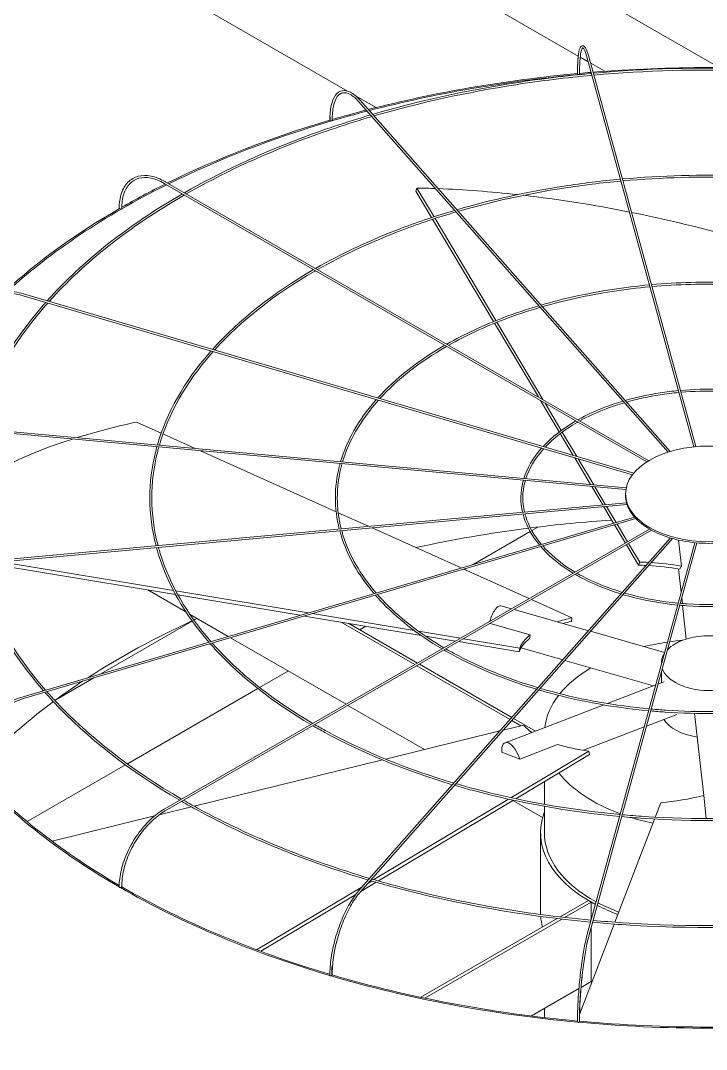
# Model space of a CAD drawing. Header units: millimetres. Extents: x -312439 to 477422, y -331570 to 212570.
# Drawn here: x 397228.6 to 397444.6, y 105782 to 106106.3 of the extents above; entities that cross this region are included whole.
import ezdxf

# ---------------------------------------------------------------- set-up
doc = ezdxf.new("R2010")
doc.units = ezdxf.units.MM

msp = doc.modelspace()

# ---------------------------------------------------------------- linework, layer by layer
at = {"color": 3, "linetype": 'Continuous', "lineweight": 0, "extrusion": (0, 0.816497, 0.57735)}
for p, q in [((397448.608, 106091.505), (397202.672, 106233.495)), ((397202.692, 106211.481), (397404.205, 106095.137)), ((397331.502, 106084.106), (397202.692, 106158.474))]:
    msp.add_line(p, q, dxfattribs=at)
at = {"color": 0, "linetype": 'Continuous', "lineweight": 0, "extrusion": (0, 0.816497, 0.57735)}
for p, q in [((397404.826, 106094.779), (397407.378, 106093.305)), ((397407.068, 106094.435), (397440.661, 105971.98)), ((397407.659, 106094.597), (397441.28, 105972.04)), ((397408.133, 106092.87), (397412.54, 106090.325)), ((397340.533, 106078.892), (397334.111, 106082.6)), ((397335.06, 106080.793), (397432.56, 105970.315)), ((397335.52, 106081.199), (397433.201, 105970.514)), ((397425.86, 105967.237), (397273.827, 106055.013)), ((397274.134, 106055.544), (397426.451, 105967.603)), ((397353.06, 106052.571), (397353.43, 106053.537)), ((397358.023, 106044.23), (397353.06, 106052.571)), ((397353.43, 106053.537), (397358.814, 106044.489)), ((397377.523, 106011.455), (397358.343, 106043.691)), ((397359.135, 106043.95), (397378.286, 106011.763)), ((397229.35, 106019.588), (397421.281, 105963.127)), ((397229.523, 106020.175), (397421.69, 105963.645)), ((397391.665, 105987.687), (397377.84, 106010.923)), ((397378.603, 106011.231), (397393.106, 105986.855)), ((397398.231, 105976.652), (397392.306, 105986.609)), ((397393.747, 105985.778), (397398.886, 105977.141)), ((397272.871, 105976.29), (397265.113, 105979.781)), ((397205.991, 105977.965), (397419.231, 105958.465)), ((397419.345, 105959.07), (397206.046, 105978.575)), ((397399.2, 105976.612), (397403.781, 105968.913)), ((397283.539, 105971.488), (397273.431, 105976.038)), ((397402.635, 105969.25), (397398.546, 105976.122)), ((397327.968, 105951.492), (397285.253, 105970.717)), ((397408.079, 105960.1), (397403.096, 105968.476)), ((397404.242, 105968.139), (397409.079, 105960.009)), ((397411.916, 105953.652), (397408.466, 105959.45)), ((397409.466, 105959.358), (397412.813, 105953.734)), ((397419.129, 105956.631), (397419.129, 105957.131)), ((397419.432, 105954.339), (397205.991, 105934.821)), ((397206.046, 105934.212), (397419.613, 105953.741)), ((397338.156, 105946.907), (397328.619, 105951.199)), ((397415.332, 105947.91), (397412.263, 105953.069)), ((397413.16, 105953.151), (397416.137, 105948.147)), ((397229.35, 105893.199), (397421.92, 105949.848)), ((397422.379, 105949.344), (397229.523, 105892.611)), ((397419.07, 105941.629), (397415.656, 105947.367)), ((397416.46, 105947.603), (397419.774, 105942.035)), ((397426.681, 105946.023), (397273.827, 105857.773)), ((397427.3, 105945.673), (397274.134, 105857.243)), ((397367.314, 105933.784), (397339.291, 105946.396)), ((397371.079, 105934.891), (397389.052, 105945.268)), ((397389.582, 105945.575), (397391.511, 105946.688)), ((397433.237, 105943.238), (397335.06, 105831.993)), ((397433.888, 105943.05), (397335.52, 105831.588)), ((397407.068, 105818.351), (397440.922, 105941.756)), ((397407.659, 105818.189), (397441.542, 105941.7)), ((397423.214, 105934.663), (397419.383, 105941.102)), ((397420.087, 105941.509), (397423.584, 105935.63)), ((397436.737, 105934.355), (397435.824, 105942.564)), ((397277.376, 105925.405), (397217.944, 105935.3)), ((397222.49, 105935.715), (397276.694, 105926.691)), ((397423.214, 105934.663), (397423.584, 105935.63)), ((397388.762, 105924.131), (397368.172, 105933.398)), ((397368.351, 105933.317), (397368.824, 105933.59)), ((397435.794, 105933.484), (397436.618, 105926.067)), ((397280.639, 105919.942), (397268.666, 105926.855)), ((397277.45, 105926.565), (397319.166, 105919.62)), ((397316.62, 105918.871), (397278.144, 105925.277)), ((397436.801, 105924.42), (397437.006, 105922.579)), ((397379.884, 105921.892), (397383.23, 105920.936)), ((397402.235, 105918.067), (397389.451, 105923.821)), ((397437.075, 105921.959), (397438.25, 105911.393)), ((397294.013, 105912.221), (397281.831, 105919.254)), ((397354.7, 105912.531), (397318.006, 105918.64)), ((397320.551, 105919.389), (397352.581, 105914.057)), ((397384.049, 105920.702), (397407.449, 105914.017)), ((397402.07, 105916.922), (397402.235, 105918.067)), ((397253.893, 105900.418), (397282.64, 105917.016)), ((397283.173, 105917.324), (397283.74, 105917.65)), ((397329.521, 105916.723), (397352.727, 105903.326)), ((397353.593, 105903.826), (397331.956, 105916.318)), ((397335.432, 105914.311), (397337.352, 105915.42)), ((397376.48, 105916.332), (397389.103, 105912.726)), ((397331.074, 105890.824), (397294.746, 105911.798)), ((397353.924, 105913.833), (397367.121, 105911.636)), ((397365.545, 105910.726), (397356.123, 105912.294)), ((397368.072, 105911.478), (397385.82, 105908.523)), ((397408.101, 105913.831), (397431.433, 105907.165)), ((397385.655, 105907.378), (397366.495, 105910.568)), ((397385.655, 105907.378), (397385.82, 105908.523)), ((397386.221, 105908.584), (397399.345, 105904.835)), ((397353.339, 105902.972), (397382.727, 105886.005)), ((397383.312, 105886.667), (397354.206, 105903.472)), ((397399.998, 105904.648), (397427.952, 105896.662)), ((397430.388, 105903.784), (397430.388, 105903.355)), ((397239.647, 105892.194), (397251.638, 105899.117)), ((397303.876, 105896.092), (397312.913, 105901.309)), ((397430.388, 105901.04), (397430.388, 105897.599)), ((397262.212, 105872.037), (397303.305, 105895.762)), ((397413.394, 105891.062), (397428.622, 105896.92)), ((397429.332, 105897.193), (397431.277, 105897.941)), ((397355.788, 105876.555), (397331.686, 105890.47)), ((397381.17, 105878.667), (397412.267, 105890.629)), ((397440.789, 105888.56), (397440.762, 105888.802)), ((397383.268, 105885.692), (397386.144, 105884.032)), ((397390.772, 105882.361), (397383.853, 105886.355)), ((397425.7, 105883.951), (397435.246, 105887.623)), ((397443.737, 105862.045), (397440.857, 105887.946)), ((397379.554, 105882.409), (397343.537, 105873.538)), ((397387.077, 105884.262), (397380.598, 105882.666)), ((397388.779, 105882.511), (397389.732, 105881.961)), ((397405.873, 105876.324), (397424.99, 105883.678)), ((397380.1, 105875.774), (397385.796, 105873.505)), ((397383.008, 105861.367), (397407.599, 105876.087)), ((397385.796, 105873.505), (397397.729, 105878.095)), ((397407.805, 105874.956), (397407.599, 105876.087)), ((397342.533, 105873.29), (397283.264, 105858.691)), ((397407.805, 105874.956), (397384.548, 105861.034)), ((397230.659, 105853.82), (397261.632, 105871.702)), ((397393.563, 105859.274), (397393.563, 105866.431)), ((397339.865, 105835.543), (397382.242, 105860.909)), ((397383.777, 105860.573), (397341.279, 105835.135)), ((397392.978, 105855.083), (397383.626, 105860.483)), ((397430.206, 105859.781), (397428.467, 105855.243)), ((397443.737, 105862.045), (397444.545, 105854.779)), ((397282.391, 105858.476), (397272.198, 105855.965)), ((397393.563, 105850.342), (397393.563, 105858.652)), ((397270.751, 105855.609), (397238.491, 105847.663)), ((397428.237, 105854.642), (397415.782, 105822.134)), ((397392.338, 105825.339), (397392.338, 105850.342)), ((397340.559, 105834.704), (397335.707, 105831.799)), ((397338.054, 105834.459), (397339.149, 105835.114)), ((397302.921, 105813.43), (397336.322, 105833.422)), ((397334.133, 105830.858), (397304.214, 105812.949)), ((397407.439, 105828.946), (397398.497, 105823.784)), ((397399.939, 105823.616), (397408.305, 105828.446)), ((397408.305, 105828.446), (397407.439, 105828.946)), ((397408.305, 105828.446), (397408.305, 105822.857)), ((397397.611, 105823.272), (397354.625, 105798.454)), ((397355.892, 105798.186), (397399.049, 105823.102)), ((397415.553, 105821.537), (397404.631, 105793.03)), ((397408.305, 105820.542), (397408.305, 105803.443)), ((397404.436, 105801.209), (397389.466, 105792.566)), ((397408.305, 105803.443), (397405.101, 105801.593)), ((397393.563, 105793.946), (397393.563, 105794.932)), ((397403.953, 105791.26), (397403.85, 105790.992))]:
    msp.add_line(p, q, dxfattribs=at)
at = {"color": 0, "linetype": 'Continuous', "lineweight": 0}
for centre, major_axis, ratio, start_param, end_param in [((397445.363, 105940.12), (-262.225, 0), 0.5773503, 4.8542575, 4.8684283), ((397445.363, 105940.12), (-262.225, 0), 0.5773503, 4.5737285, 4.8518651), ((397445.363, 105940.12), (-262.225, 0), 0.5773503, 4.8709744, 5.1337903), ((397445.363, 105940.12), (-261.613, 0), 0.5773503, 4.8702538, 5.1336735), ((397404.258, 106089.627), (0.306, 0), 0.5773503, 3.1415927, 3.7072911), ((397404.306, 106089.453), (0.306, 0.001), 0.5647458, 3.2969897, 4.867786), ((397404.306, 106089.453), (0.306, 0.001), 0.5647458, 4.867786, 6.2831853), ((397445.363, 105940.12), (-261.613, 0), 0.5773503, 4.8601846, 4.8693633), ((397445.363, 105940.12), (-261.613, 0), 0.5773503, 5.1364588, 5.1836819), ((397445.363, 105940.12), (-262.225, 0), 0.5773503, 5.1365691, 5.1818933), ((397445.363, 105940.12), (-262.225, 0), 0.5773503, 5.1849758, 5.420347), ((397445.363, 105940.12), (-261.613, 0), 0.5773503, 5.183912, 5.4201653), ((397326.277, 106074.999), (0.306, 0), 0.5773503, 3.1415927, 4.134446), ((397326.416, 106074.841), (0.306, 0.003), 0.5659728, 3.6079382, 5.1787345), ((397326.416, 106074.841), (0.306, 0.003), 0.5659728, 5.1787345, 6.2831853), ((397445.363, 105940.12), (-261.613, 0), 0.5773503, 5.4234857, 5.718128), ((397445.363, 105940.12), (-262.225, 0), 0.5773503, 5.4236595, 5.4949761), ((397445.734, 105898.404), (-236.033, 90.421), 0.5343599, 5.2814302, 5.3074736), ((397445.734, 105898.404), (-236.033, 90.421), 0.5343599, 5.1688261, 5.2776752), ((397445.734, 105898.404), (-236.033, 90.421), 0.5343599, 5.0198116, 5.1604272), ((397445.363, 105940.12), (-262.225, 0), 0.5773503, 5.4989549, 5.7196003), ((397259.942, 106047.173), (0.306, 0), 0.5773503, 3.1415927, 4.450555), ((397260.159, 106047.048), (0.306, 0.004), 0.5683066, 3.9193388, 5.4901351), ((397260.159, 106047.048), (0.306, 0.004), 0.5683066, 5.4901351, 6.2831853), ((397445.734, 105898.404), (-236.033, 90.421), 0.5343599, 4.8289255, 5.0170065), ((397445.528, 105898.582), (-250.189, 35.961), 0.3284711, 5.5638228, 5.6785471), ((397445.528, 105898.582), (-250.189, 35.961), 0.3284711, 5.6885713, 5.965771), ((397445.255, 105956.631), (-26.126, 0), 0.5773503, 0, 0.1535113), ((397445.255, 105956.631), (-26.126, 0), 0.5773503, 0.160648, 0.4676706), ((397445.363, 105798.88), (-261.613, 0), 0.5773503, 4.8296672, 4.9289778), ((397445.255, 105956.631), (-26.126, 0), 0.5773503, 0.4748072, 0.7818298), ((397445.363, 105798.88), (-261.613, 0), 0.5773503, 4.9315023, 5.0730373), ((397445.255, 105956.631), (-26.126, 0), 0.5773503, 0.7889665, 1.0959891), ((397445.255, 105956.631), (-26.126, 0), 0.5773503, 1.1031258, 1.4101484), ((397445.255, 105956.631), (-26.126, 0), 0.5773503, 1.417285, 1.7243076), ((397445.363, 105897.437), (-56.639, 21.698), 0.5343599, 5.2632147, 5.3074736), ((397445.734, 105898.404), (56.639, -21.698), 0.5343599, 2.113134, 2.1658809), ((397445.363, 105897.437), (-56.639, 21.698), 0.5343599, 5.0728277, 5.2488944), ((397445.734, 105898.404), (56.639, -21.698), 0.5343599, 1.92896, 2.0989228), ((397378.365, 105916.577), (1.518, 5.315), 0.3621096, 0, 1.5955332), ((397445.363, 105798.88), (-261.613, 0), 0.5773503, 5.3759613, 5.381266), ((397445.528, 105898.582), (-60.036, 8.629), 0.3284711, 5.5638228, 5.6832782), ((397445.363, 105798.88), (-261.613, 0), 0.5773503, 5.3840325, 5.5566031), ((397445.363, 105897.437), (-60.036, 8.629), 0.3284711, 5.5638228, 5.6281345), ((397445.363, 105897.437), (-60.036, 8.629), 0.3284711, 5.9809914, 6.2156373), ((397445.528, 105898.582), (-60.036, 8.629), 0.3284711, 5.9787164, 6.2156373), ((397445.363, 105903.784), (-14.976, 0), 0.5773503, 3.6916997, 5.4977871), ((397445.363, 105881.472), (-51.8, 0), 0.5773503, 4.9668384, 5.1151413), ((397445.363, 105903.784), (-14.976, 0), 0.5773503, 5.4977871, 5.7722245), ((397445.363, 105881.472), (-51.8, 0), 0.5773503, 4.8725497, 4.9536635), ((397445.363, 105903.784), (-14.976, 0), 0.5773503, 5.9253681, 6.3268432), ((397445.363, 105881.472), (-51.8, 0), 0.5773503, 5.5125312, 5.8454489), ((397445.363, 105903.784), (-14.976, 0), 0.5773503, 0.1968015, 2.9056449), ((397445.363, 105798.88), (-261.613, 0), 0.5773503, 5.5668053, 5.6187776), ((397445.363, 105881.472), (-51.8, 0), 0.5773503, 5.864801, 6.2160224), ((397445.363, 105798.88), (-261.613, 0), 0.5773503, 5.6218563, 5.7966666), ((397445.363, 105888.877), (-14.976, 0), 0.5773503, 0.3310244, 1.3226651), ((397445.158, 105898.568), (-59.674, -10.853), 0.3443205, 0.1772511, 0.3142745), ((397383.154, 105873.508), (-1.984, 5.159), 0.4527097, 4.5393785, 7.2340672), ((397445.158, 105898.568), (-59.674, -10.853), 0.3443205, 0.5921448, 0.8290657), ((397445.363, 105940.12), (-262.225, 0), 0.5773503, 0.4717795, 0.7837457), ((397445.363, 105940.12), (-261.613, 0), 0.5773503, 0.4715588, 0.781436), ((397445.363, 105881.472), (-51.8, 0), 0.5773503, 0.4237953, 1.0021877), ((397444.993, 105898.376), (-56.425, -22.248), 0.5660586, 1.0925617, 1.3294826), ((397445.363, 105850.342), (-53.025, 0), 0.5773503, 6.0678252, 7.1147249), ((397445.363, 105881.472), (-51.8, 0), 0.5773503, 1.0153625, 1.0203014), ((397445.363, 105881.472), (-51.8, 0), 0.5773503, 1.0757224, 1.2236785), ((397445.363, 105850.342), (-51.8, 0), 0.5773503, 0, 0.8158921), ((397259.942, 105833.192), (0.306, 0), 0.5773503, 3.1415927, 6.0213513), ((397445.363, 105940.12), (-262.225, 0), 0.5773503, 0.7858257, 1.0981183), ((397260.159, 105833.317), (0.306, 0.004), 0.5862544, 5.4898935, 6.2831853), ((397445.363, 105940.12), (-261.613, 0), 0.5773503, 0.7858227, 1.096892), ((397445.363, 105850.342), (-53.025, 0), 0.5773503, 0.8456372, 1.0001122), ((397445.363, 105850.342), (-51.8, 0), 0.5773503, 0.8304704, 0.9913861), ((397445.363, 105825.339), (-53.025, 0), 0.5773503, 0, 0.0255506), ((397445.363, 105825.339), (-53.025, 0), 0.5773503, 0.0459168, 0.1554998), ((397326.277, 105805.367), (-0.306, 0), 0.5773503, 0, 3.1415927), ((397445.363, 105940.12), (-262.225, 0), 0.5773503, 1.0998851, 1.4125333), ((397326.416, 105805.524), (-0.306, -0.003), 0.5885883, 2.6652649, 3.1415927), ((397445.363, 105940.12), (-261.613, 0), 0.5773503, 1.1000981, 1.4118355), ((397445.363, 105825.339), (-53.025, 0), 0.5773503, 0.7969487, 0.8037884), ((397445.363, 105793.946), (-51.8, 0), 0.5773503, 0, 0.0632109), ((397404.258, 105790.738), (-0.306, 0), 0.5773503, 0, 3.1415927), ((397445.363, 105940.12), (-262.225, 0), 0.5773503, 1.4139544, 1.727034), ((397404.306, 105790.913), (-0.306, -0.001), 0.5898153, 2.9827557, 3.1415927), ((397445.363, 105940.12), (-261.613, 0), 0.5773503, 1.41439, 1.726367)]:
    msp.add_ellipse(centre, major_axis=major_axis, ratio=ratio, start_param=start_param, end_param=end_param, dxfattribs=at)
msp.add_ellipse((397445.255, 105957.131), major_axis=(-26.126, 0), ratio=0.5773503, dxfattribs=at)
at = {"color": 3, "linetype": 'Continuous', "lineweight": 0}
msp.add_ellipse((397445.363, 105799.38), major_axis=(-262.225, 0), ratio=0.5773503, start_param=0, end_param=2.3561945, dxfattribs=at)
at = {"color": 0, "linetype": 'Continuous', "lineweight": 0}
for points, knots in [([(397403.952, 106089.627), (397403.952, 106091.331), (397404.003, 106092.848), (397404.206, 106095.367), (397404.355, 106096.366), (397404.757, 106097.788), (397404.983, 106098.303), (397405.768, 106098.418), (397406.016, 106098.271), (397406.568, 106097.685), (397406.875, 106097.031), (397407.355, 106095.649), (397407.507, 106095.151), (397407.659, 106094.597)], [4.712389, 4.712389, 4.712389, 4.712389, 5.0265482, 5.0265482, 5.3407075, 5.3407075, 5.6548668, 5.6548668, 5.8236028, 5.8236028, 6.1377621, 6.1377621, 6.2831853, 6.2831853, 6.2831853, 6.2831853]), ([(397407.068, 106094.435), (397406.75, 106095.596), (397406.431, 106096.487), (397405.875, 106097.568), (397405.625, 106097.718), (397405.599, 106097.718), (397405.394, 106097.569), (397405.042, 106096.404), (397404.897, 106095.554), (397404.687, 106093.311), (397404.625, 106091.881), (397404.612, 106089.992), (397404.611, 106089.725), (397404.612, 106089.454)], [0, 0, 0, 0, 0.3152669, 0.3152669, 0.6094726, 0.6094726, 0.9267406, 0.9267406, 1.2208373, 1.2208373, 1.5356304, 1.5356304, 1.5863402, 1.5863402, 1.5863402, 1.5863402]), ([(397404.334, 106095.763), (397404.324, 106095.703), (397404.315, 106095.641), (397404.164, 106094.554), (397404.069, 106093.251), (397404.006, 106091.013), (397403.997, 106090.253), (397404, 106089.453)], [1.10131175, 1.10131175, 1.10131175, 1.10131175, 1.12076762, 1.12076762, 1.43803566, 1.43803566, 1.5863026, 1.5863026, 1.5863026, 1.5863026]), ([(397481.512, 106089.717), (397474.018, 106090.395), (397466.466, 106090.863), (397442.238, 106091.678), (397425.48, 106091.208), (397408.998, 106089.717)], [5.342386, 5.342386, 5.342386, 5.342386, 5.43953692, 5.43953692, 5.65318828, 5.65318828, 5.65318828, 5.65318828]), ([(397481.348, 106089.117), (397473.83, 106089.795), (397466.254, 106090.261), (397442.135, 106091.06), (397425.513, 106090.591), (397409.162, 106089.117)], [5.34285963, 5.34285963, 5.34285963, 5.34285963, 5.44045758, 5.44045758, 5.65271466, 5.65271466, 5.65271466, 5.65271466]), ([(397408.378, 106089.661), (397400.371, 106088.924), (397392.431, 106087.947), (397369.004, 106084.321), (397353.842, 106080.973), (397339.435, 106076.762)], [5.65586592, 5.65586592, 5.65586592, 5.65586592, 5.75969853, 5.75969853, 5.96646224, 5.96646224, 5.96646224, 5.96646224]), ([(397408.543, 106089.061), (397400.466, 106088.32), (397392.456, 106087.334), (397369.135, 106083.716), (397354.139, 106080.408), (397339.883, 106076.254)], [5.65539644, 5.65539644, 5.65539644, 5.65539644, 5.76029586, 5.76029586, 5.96514032, 5.96514032, 5.96514032, 5.96514032]), ([(397325.971, 106074.999), (397325.971, 106076.714), (397326.121, 106078.263), (397326.718, 106080.889), (397327.162, 106081.967), (397328.343, 106083.552), (397329.092, 106084.058), (397330.732, 106084.342), (397331.592, 106084.169), (397333.405, 106083.249), (397334.37, 106082.463), (397335.394, 106081.34), (397335.457, 106081.27), (397335.52, 106081.199)], [4.712389, 4.712389, 4.712389, 4.712389, 5.0265482, 5.0265482, 5.3407075, 5.3407075, 5.6548668, 5.6548668, 5.9484515, 5.9484515, 6.2626108, 6.2626108, 6.2831853, 6.2831853, 6.2831853, 6.2831853]), ([(397335.06, 106080.793), (397334.146, 106081.829), (397333.238, 106082.595), (397331.555, 106083.517), (397330.789, 106083.673), (397329.448, 106083.438), (397328.851, 106083.044), (397327.824, 106081.646), (397327.407, 106080.641), (397326.855, 106078.138), (397326.715, 106076.647), (397326.721, 106074.94), (397326.722, 106074.892), (397326.722, 106074.844)], [0, 0, 0, 0, 0.3146448, 0.3146448, 0.6289116, 0.6289116, 0.9461796, 0.9461796, 1.2634477, 1.2634477, 1.5772832, 1.5772832, 1.5863402, 1.5863402, 1.5863402, 1.5863402]), ([(397338.786, 106076.571), (397331.113, 106074.311), (397323.655, 106071.806), (397303.423, 106064.118), (397291.246, 106058.41), (397280.169, 106052.059)], [5.96956861, 5.96956861, 5.96956861, 5.96956861, 6.07987049, 6.07987049, 6.27966483, 6.27966483, 6.27966483, 6.27966483]), ([(397339.234, 106076.064), (397331.461, 106073.782), (397323.909, 106071.249), (397303.759, 106063.588), (397291.732, 106057.959), (397280.783, 106051.705)], [5.96825255, 5.96825255, 5.96825255, 5.96825255, 6.08012371, 6.08012371, 6.27780239, 6.27780239, 6.27780239, 6.27780239]), ([(397326.119, 106075.853), (397326.113, 106075.649), (397326.11, 106075.442), (397326.108, 106075.103), (397326.108, 106074.972), (397326.11, 106074.84)], [7.805980691, 7.805980691, 7.805980691, 7.805980691, 7.845140151, 7.845140151, 7.869416781, 7.869416781, 7.869416781, 7.869416781]), ([(397259.636, 106047.173), (397259.636, 106048.899), (397259.872, 106050.494), (397260.806, 106053.273), (397261.504, 106054.457), (397263.303, 106056.277), (397264.401, 106056.913), (397266.869, 106057.564), (397268.236, 106057.581), (397271.101, 106057.012), (397272.6, 106056.424), (397274.107, 106055.559), (397274.12, 106055.551), (397274.134, 106055.544)], [0, 0, 0, 0, 0.3141593, 0.3141593, 0.6283185, 0.6283185, 0.9411039, 0.9411039, 1.2538555, 1.2538555, 1.5680148, 1.5680148, 1.5707963, 1.5707963, 1.5707963, 1.5707963]), ([(397472.369, 106056.389), (397466.786, 106056.892), (397461.16, 106057.24), (397443.042, 106057.852), (397430.489, 106057.502), (397418.141, 106056.389)], [5.34296141, 5.34296141, 5.34296141, 5.34296141, 5.43938168, 5.43938168, 5.65261288, 5.65261288, 5.65261288, 5.65261288]), ([(397273.827, 106055.013), (397272.39, 106055.843), (397270.958, 106056.404), (397268.259, 106056.939), (397266.992, 106056.914), (397264.741, 106056.3), (397263.754, 106055.713), (397262.131, 106054.019), (397261.496, 106052.911), (397260.651, 106050.263), (397260.442, 106048.726), (397260.465, 106047.052)], [4.712389, 4.712389, 4.712389, 4.712389, 5.029657, 5.029657, 5.3469251, 5.3469251, 5.6641931, 5.6641931, 5.9814611, 5.9814611, 6.2987292, 6.2987292, 6.2987292, 6.2987292]), ([(397417.521, 106056.333), (397411.536, 106055.781), (397405.6, 106055.05), (397388.084, 106052.34), (397376.745, 106049.84), (397365.968, 106046.697)], [5.65618024, 5.65618024, 5.65618024, 5.65618024, 5.75959703, 5.75959703, 5.96555925, 5.96555925, 5.96555925, 5.96555925]), ([(397417.686, 106055.733), (397411.63, 106055.177), (397405.625, 106054.437), (397388.215, 106051.735), (397377.042, 106049.275), (397366.416, 106046.189)], [5.6555551, 5.6555551, 5.6555551, 5.6555551, 5.760393, 5.760393, 5.9637948, 5.9637948, 5.9637948, 5.9637948]), ([(397472.205, 106055.789), (397466.598, 106056.292), (397460.948, 106056.638), (397442.94, 106057.233), (397430.522, 106056.885), (397418.305, 106055.789)], [5.34359392, 5.34359392, 5.34359392, 5.34359392, 5.44060854, 5.44060854, 5.65198037, 5.65198037, 5.65198037, 5.65198037]), ([(397365.319, 106046.507), (397359.569, 106044.812), (397353.98, 106042.935), (397338.859, 106037.19), (397329.768, 106032.934), (397321.492, 106028.201)], [5.96969757, 5.96969757, 5.96969757, 5.96969757, 6.07982614, 6.07982614, 6.27841616, 6.27841616, 6.27841616, 6.27841616]), ([(397365.767, 106046), (397359.916, 106044.283), (397354.233, 106042.377), (397339.194, 106036.659), (397330.255, 106032.483), (397322.107, 106027.847)], [5.96794353, 5.96794353, 5.96794353, 5.96794353, 6.08016355, 6.08016355, 6.27592849, 6.27592849, 6.27592849, 6.27592849]), ([(397426.661, 106023.016), (397422.698, 106022.649), (397418.767, 106022.164), (397407.161, 106020.37), (397399.643, 106018.718), (397392.493, 106016.641)], [5.65683386, 5.65683386, 5.65683386, 5.65683386, 5.75939254, 5.75939254, 5.96383461, 5.96383461, 5.96383461, 5.96383461]), ([(397426.825, 106022.416), (397422.792, 106022.045), (397418.792, 106021.551), (397407.292, 106019.765), (397399.94, 106018.152), (397392.941, 106016.133)], [5.65589869, 5.65589869, 5.65589869, 5.65589869, 5.76058509, 5.76058509, 5.96118261, 5.96118261, 5.96118261, 5.96118261]), ([(397463.23, 106023.072), (397459.556, 106023.401), (397455.856, 106023.629), (397443.846, 106024.036), (397435.496, 106023.807), (397427.281, 106023.072)], [5.34408303, 5.34408303, 5.34408303, 5.34408303, 5.43906993, 5.43906993, 5.65149126, 5.65149126, 5.65149126, 5.65149126]), ([(397463.065, 106022.472), (397459.368, 106022.801), (397455.644, 106023.027), (397443.743, 106023.418), (397435.529, 106023.191), (397427.445, 106022.472)], [5.34503474, 5.34503474, 5.34503474, 5.34503474, 5.44090812, 5.44090812, 5.65053954, 5.65053954, 5.65053954, 5.65053954]), ([(397211.441, 106008.875), (397211.441, 106010.608), (397211.74, 106012.257), (397212.916, 106015.227), (397213.792, 106016.546), (397216.033, 106018.713), (397217.397, 106019.561), (397220.468, 106020.702), (397222.175, 106020.996), (397225.763, 106021.009), (397227.645, 106020.728), (397229.523, 106020.175)], [4.712389, 4.712389, 4.712389, 4.712389, 5.0265482, 5.0265482, 5.3407075, 5.3407075, 5.6548668, 5.6548668, 5.969026, 5.969026, 6.2831853, 6.2831853, 6.2831853, 6.2831853]), ([(397229.35, 106019.588), (397227.534, 106020.122), (397225.722, 106020.389), (397222.287, 106020.366), (397220.666, 106020.076), (397217.773, 106018.976), (397216.503, 106018.166), (397214.428, 106016.108), (397213.624, 106014.859), (397212.559, 106012.036), (397212.298, 106010.461), (397212.326, 106008.8)], [0, 0, 0, 0, 0.317268, 0.317268, 0.6345361, 0.6345361, 0.9518041, 0.9518041, 1.2690722, 1.2690722, 1.5863402, 1.5863402, 1.5863402, 1.5863402]), ([(397236.491, 106017.487), (397236.266, 106017.232), (397236.042, 106016.976), (397225.202, 106004.507), (397217.804, 105991.352), (397213.969, 105977.85)], [0.31387846, 0.31387846, 0.31387846, 0.31387846, 0.32022171, 0.32022171, 0.6228537, 0.6228537, 0.6228537, 0.6228537]), ([(397237.14, 106017.296), (397236.867, 106016.989), (397236.596, 106016.681), (397225.765, 106004.235), (397218.411, 105991.179), (397214.589, 105977.793)], [0.31209175, 0.31209175, 0.31209175, 0.31209175, 0.31977769, 0.31977769, 0.62202139, 0.62202139, 0.62202139, 0.62202139]), ([(397391.844, 106016.451), (397388.019, 106015.323), (397384.301, 106014.074), (397374.291, 106010.271), (397368.284, 106007.466), (397362.806, 106004.349)], [5.97003164, 5.97003164, 5.97003164, 5.97003164, 6.07973571, 6.07973571, 6.27604568, 6.27604568, 6.27604568, 6.27604568]), ([(397392.291, 106015.944), (397388.367, 106014.794), (397384.555, 106013.517), (397374.627, 106009.741), (397368.771, 106007.015), (397363.421, 106003.993)], [5.96740299, 5.96740299, 5.96740299, 5.96740299, 6.08024114, 6.08024114, 6.27230164, 6.27230164, 6.27230164, 6.27230164]), ([(397288.557, 106002.171), (397288.38, 106001.971), (397288.205, 106001.771), (397280.111, 105992.459), (397274.575, 105982.647), (397271.679, 105972.573)], [0.31368489, 0.31368489, 0.31368489, 0.31368489, 0.32029533, 0.32029533, 0.62093354, 0.62093354, 0.62093354, 0.62093354]), ([(397289.206, 106001.98), (397288.982, 106001.728), (397288.76, 106001.475), (397280.674, 105992.186), (397275.183, 105982.474), (397272.3, 105972.516)], [0.31130083, 0.31130083, 0.31130083, 0.31130083, 0.31970361, 0.31970361, 0.61980435, 0.61980435, 0.61980435, 0.61980435]), ([(397435.801, 105989.699), (397433.86, 105989.517), (397431.936, 105989.279), (397426.238, 105988.4), (397422.541, 105987.595), (397419.019, 105986.585)], [5.65878241, 5.65878241, 5.65878241, 5.65878241, 5.75876753, 5.75876753, 5.95869527, 5.95869527, 5.95869527, 5.95869527]), ([(397454.09, 105989.755), (397452.327, 105989.909), (397450.552, 105990.017), (397444.65, 105990.221), (397440.503, 105990.112), (397436.42, 105989.755)], [5.34742678, 5.34742678, 5.34742678, 5.34742678, 5.43812478, 5.43812478, 5.64814751, 5.64814751, 5.64814751, 5.64814751]), ([(397453.925, 105989.155), (397452.139, 105989.309), (397450.34, 105989.415), (397444.548, 105989.603), (397440.536, 105989.496), (397436.585, 105989.155)], [5.34934775, 5.34934775, 5.34934775, 5.34934775, 5.44178794, 5.44178794, 5.64622654, 5.64622654, 5.64622654, 5.64622654]), ([(397340.614, 105986.857), (397340.489, 105986.715), (397340.366, 105986.574), (397335.017, 105980.418), (397331.343, 105973.946), (397329.388, 105967.296)], [0.31344956, 0.31344956, 0.31344956, 0.31344956, 0.32044212, 0.32044212, 0.61727915, 0.61727915, 0.61727915, 0.61727915]), ([(397341.264, 105986.666), (397341.091, 105986.472), (397340.92, 105986.278), (397335.581, 105980.146), (397331.951, 105973.773), (397330.01, 105967.239)], [0.30986952, 0.30986952, 0.30986952, 0.30986952, 0.31955549, 0.31955549, 0.6155298, 0.6155298, 0.6155298, 0.6155298]), ([(397418.369, 105986.396), (397416.47, 105985.834), (397414.624, 105985.213), (397409.723, 105983.353), (397406.8, 105981.998), (397404.121, 105980.495)], [5.97102709, 5.97102709, 5.97102709, 5.97102709, 6.0794509, 6.0794509, 6.26898955, 6.26898955, 6.26898955, 6.26898955]), ([(397435.965, 105989.099), (397433.955, 105988.913), (397431.961, 105988.666), (397426.369, 105987.796), (397422.838, 105987.029), (397419.468, 105986.076)], [5.65692719, 5.65692719, 5.65692719, 5.65692719, 5.76114351, 5.76114351, 5.95335964, 5.95335964, 5.95335964, 5.95335964]), ([(397418.816, 105985.889), (397416.818, 105985.306), (397414.878, 105984.656), (397410.059, 105982.823), (397407.288, 105981.547), (397404.739, 105980.138)], [5.96578422, 5.96578422, 5.96578422, 5.96578422, 6.08045705, 6.08045705, 6.26142742, 6.26142742, 6.26142742, 6.26142742]), ([(397271.51, 105971.973), (397271.385, 105971.522), (397271.265, 105971.07), (397268.653, 105960.745), (397268.685, 105950.655), (397271.244, 105940.788)], [0.62689443, 0.62689443, 0.62689443, 0.62689443, 0.64035432, 0.64035432, 0.93404611, 0.93404611, 0.93404611, 0.93404611]), ([(397272.13, 105971.917), (397272.002, 105971.458), (397271.88, 105970.998), (397269.263, 105960.708), (397269.297, 105950.67), (397271.862, 105940.845)], [0.62582334, 0.62582334, 0.62582334, 0.62582334, 0.63964072, 0.63964072, 0.93502054, 0.93502054, 0.93502054, 0.93502054]), ([(397392.672, 105971.543), (397392.599, 105971.46), (397392.526, 105971.377), (397389.923, 105968.378), (397388.112, 105965.244), (397387.101, 105962.018)], [0.31275087, 0.31275087, 0.31275087, 0.31275087, 0.32087906, 0.32087906, 0.60646372, 0.60646372, 0.60646372, 0.60646372]), ([(397393.322, 105971.351), (397393.201, 105971.216), (397393.081, 105971.081), (397390.488, 105968.107), (397388.721, 105965.071), (397387.726, 105961.961)], [0.30556743, 0.30556743, 0.30556743, 0.30556743, 0.31911145, 0.31911145, 0.60263629, 0.60263629, 0.60263629, 0.60263629]), ([(397329.217, 105966.697), (397329.127, 105966.375), (397329.042, 105966.053), (397327.316, 105959.223), (397327.314, 105952.573), (397328.953, 105946.066)], [0.62618978, 0.62618978, 0.62618978, 0.62618978, 0.64052907, 0.64052907, 0.92987427, 0.92987427, 0.92987427, 0.92987427]), ([(397329.837, 105966.64), (397329.744, 105966.311), (397329.656, 105965.981), (397327.926, 105959.186), (397327.926, 105952.588), (397329.571, 105946.122)], [0.62457061, 0.62457061, 0.62457061, 0.62457061, 0.6394598, 0.6394598, 0.93127617, 0.93127617, 0.93127617, 0.93127617]), ([(397386.923, 105961.42), (397386.869, 105961.228), (397386.818, 105961.036), (397385.978, 105957.701), (397385.944, 105954.491), (397386.669, 105951.343)], [0.62410482, 0.62410482, 0.62410482, 0.62410482, 0.64104385, 0.64104385, 0.91753144, 0.91753144, 0.91753144, 0.91753144]), ([(397387.544, 105961.363), (397387.486, 105961.164), (397387.432, 105960.964), (397386.589, 105957.664), (397386.556, 105954.505), (397387.285, 105951.4)], [0.62079185, 0.62079185, 0.62079185, 0.62079185, 0.63891194, 0.63891194, 0.91997787, 0.91997787, 0.91997787, 0.91997787]), ([(397386.817, 105950.742), (397386.886, 105950.478), (397386.96, 105950.214), (397387.975, 105946.862), (397389.643, 105943.855), (397391.976, 105941.039)], [0.93516687, 0.93516687, 0.93516687, 0.93516687, 0.95843835, 0.95843835, 1.2316048, 1.2316048, 1.2316048, 1.2316048]), ([(397387.435, 105950.798), (397387.504, 105950.54), (397387.578, 105950.282), (397388.594, 105946.986), (397390.266, 105944.016), (397392.617, 105941.227)], [0.93813971, 0.93813971, 0.93813971, 0.93813971, 0.96156851, 0.96156851, 1.23828559, 1.23828559, 1.23828559, 1.23828559]), ([(397329.11, 105945.465), (397329.232, 105945.006), (397329.363, 105944.548), (397331.441, 105937.717), (397334.96, 105931.511), (397339.91, 105925.722)], [0.93878416, 0.93878416, 0.93878416, 0.93878416, 0.9592157, 0.9592157, 1.24402203, 1.24402203, 1.24402203, 1.24402203]), ([(397329.729, 105945.521), (397329.851, 105945.069), (397329.982, 105944.616), (397332.061, 105937.842), (397335.584, 105931.674), (397340.555, 105925.912)], [0.94031776, 0.94031776, 0.94031776, 0.94031776, 0.96078603, 0.96078603, 1.24747633, 1.24747633, 1.24747633, 1.24747633]), ([(397393.055, 105940.718), (397393.308, 105940.431), (397393.568, 105940.146), (397396.366, 105937.178), (397399.54, 105934.689), (397403.241, 105932.49)], [1.2552022, 1.2552022, 1.2552022, 1.2552022, 1.28394226, 1.28394226, 1.55644282, 1.55644282, 1.55644282, 1.55644282]), ([(397271.403, 105940.188), (397271.579, 105939.535), (397271.767, 105938.882), (397274.907, 105928.572), (397280.278, 105919.169), (397287.85, 105910.408)], [0.94000678, 0.94000678, 0.94000678, 0.94000678, 0.95947637, 0.95947637, 1.24820492, 1.24820492, 1.24820492, 1.24820492]), ([(397272.022, 105940.245), (397272.198, 105939.597), (397272.385, 105938.951), (397275.527, 105928.698), (397280.903, 105919.332), (397288.496, 105910.598)], [0.94103976, 0.94103976, 0.94103976, 0.94103976, 0.9605244, 0.9605244, 1.25053309, 1.25053309, 1.25053309, 1.25053309]), ([(397392.409, 105940.528), (397392.655, 105940.243), (397392.908, 105939.96), (397395.714, 105936.928), (397398.909, 105934.385), (397402.634, 105932.139)], [1.24820371, 1.24820371, 1.24820371, 1.24820371, 1.27608724, 1.27608724, 1.54927756, 1.54927756, 1.54927756, 1.54927756]), ([(397213.699, 105934.911), (397213.928, 105934.067), (397214.171, 105933.224), (397218.374, 105919.435), (397225.601, 105906.831), (397235.799, 105895.096)], [0.94070481, 0.94070481, 0.94070481, 0.94070481, 0.95960699, 0.95960699, 1.25038008, 1.25038008, 1.25038008, 1.25038008]), ([(397214.319, 105934.968), (397214.547, 105934.13), (397214.789, 105933.292), (397218.994, 105919.561), (397226.226, 105906.995), (397236.445, 105895.286)], [0.94148414, 0.94148414, 0.94148414, 0.94148414, 0.96039344, 0.96039344, 1.25213605, 1.25213605, 1.25213605, 1.25213605]), ([(397436.237, 105933.41), (397436.342, 105933.684), (397436.482, 105933.963), (397436.682, 105934.274), (397436.709, 105934.315), (397436.737, 105934.355)], [0, 0, 0, 0, 1.7008868, 1.7008868, 1.9577529, 1.9577529, 1.9577529, 1.9577529]), ([(397403.238, 105931.781), (397403.687, 105931.518), (397404.143, 105931.259), (397408.507, 105928.865), (397412.912, 105927.038), (397417.659, 105925.587)], [1.5639266, 1.5639266, 1.5639266, 1.5639266, 1.59638594, 1.59638594, 1.86940636, 1.86940636, 1.86940636, 1.86940636]), ([(397403.849, 105932.134), (397404.295, 105931.877), (397404.748, 105931.624), (397409.064, 105929.29), (397413.416, 105927.507), (397418.105, 105926.092)], [1.5712561, 1.5712561, 1.5712561, 1.5712561, 1.60358263, 1.60358263, 1.87454698, 1.87454698, 1.87454698, 1.87454698]), ([(397340.35, 105925.213), (397340.803, 105924.694), (397341.268, 105924.179), (397346.978, 105918.037), (397353.589, 105912.843), (397361.316, 105908.284)], [1.2523872, 1.2523872, 1.2523872, 1.2523872, 1.27803342, 1.27803342, 1.55997281, 1.55997281, 1.55997281, 1.55997281]), ([(397340.998, 105925.404), (397341.457, 105924.883), (397341.928, 105924.365), (397347.631, 105918.289), (397354.221, 105913.149), (397361.926, 105908.636)], [1.2559207, 1.2559207, 1.2559207, 1.2559207, 1.28197401, 1.28197401, 1.56361702, 1.56361702, 1.56361702, 1.56361702]), ([(397418.305, 105925.393), (397418.927, 105925.208), (397419.554, 105925.03), (397425.053, 105923.54), (397430.23, 105922.608), (397435.529, 105922.096)], [1.88173801, 1.88173801, 1.88173801, 1.88173801, 1.91726722, 1.91726722, 2.19052772, 2.19052772, 2.19052772, 2.19052772]), ([(397418.752, 105925.899), (397419.374, 105925.717), (397420.002, 105925.541), (397425.414, 105924.095), (397430.495, 105923.192), (397435.693, 105922.696)], [1.88697171, 1.88697171, 1.88697171, 1.88697171, 1.922693, 1.922693, 2.19235404, 2.19235404, 2.19235404, 2.19235404]), ([(397436.148, 105922.038), (397436.864, 105921.974), (397437.582, 105921.917), (397443.635, 105921.502), (397449.055, 105921.56), (397454.362, 105922.038)], [2.20116261, 2.20116261, 2.20116261, 2.20116261, 2.23802396, 2.23802396, 2.51122637, 2.51122637, 2.51122637, 2.51122637]), ([(397436.313, 105922.639), (397437.064, 105922.572), (397437.817, 105922.513), (397443.762, 105922.119), (397449.034, 105922.178), (397454.197, 105922.639)], [2.2030547, 2.2030547, 2.2030547, 2.2030547, 2.24193573, 2.24193573, 2.50933428, 2.50933428, 2.50933428, 2.50933428]), ([(397389.103, 105912.726), (397389.091, 105912.673), (397389.08, 105912.619), (397388.998, 105912.214), (397388.938, 105911.869), (397388.891, 105911.544)], [52.4705624, 52.4705624, 52.4705624, 52.4705624, 52.7274285, 52.7274285, 54.4283153, 54.4283153, 54.4283153, 54.4283153]), ([(397288.292, 105909.899), (397288.952, 105909.146), (397289.628, 105908.398), (397298.242, 105899.147), (397308.27, 105891.303), (397320.001, 105884.431)], [1.25379638, 1.25379638, 1.25379638, 1.25379638, 1.27868669, 1.27868669, 1.5635663, 1.5635663, 1.5635663, 1.5635663]), ([(397288.94, 105910.09), (397289.606, 105909.334), (397290.288, 105908.584), (397298.895, 105899.399), (397308.903, 105891.609), (397320.612, 105884.784)], [1.25615972, 1.25615972, 1.25615972, 1.25615972, 1.28131662, 1.28131662, 1.56600951, 1.56600951, 1.56600951, 1.56600951]), ([(397362.536, 105908.282), (397363.384, 105907.792), (397364.245, 105907.31), (397373.012, 105902.553), (397381.947, 105898.906), (397391.579, 105896.035)], [1.57102631, 1.57102631, 1.57102631, 1.57102631, 1.60180119, 1.60180119, 1.87974458, 1.87974458, 1.87974458, 1.87974458]), ([(397361.924, 105907.928), (397362.776, 105907.433), (397363.641, 105906.945), (397372.455, 105902.128), (397381.442, 105898.436), (397391.133, 105895.53)], [1.56734097, 1.56734097, 1.56734097, 1.56734097, 1.5981909, 1.5981909, 1.87714164, 1.87714164, 1.87714164, 1.87714164]), ([(397391.78, 105895.337), (397393.01, 105894.974), (397394.251, 105894.623), (397405.295, 105891.64), (397415.721, 105889.782), (397426.389, 105888.779)], [1.88333864, 1.88333864, 1.88333864, 1.88333864, 1.91863403, 1.91863403, 2.19480098, 2.19480098, 2.19480098, 2.19480098]), ([(397392.227, 105895.844), (397393.458, 105895.483), (397394.699, 105895.134), (397405.657, 105892.196), (397415.986, 105890.366), (397426.553, 105889.379)], [1.88596498, 1.88596498, 1.88596498, 1.88596498, 1.92135596, 1.92135596, 2.19572889, 2.19572889, 2.19572889, 2.19572889]), ([(397211.441, 105871.491), (397211.441, 105873.223), (397211.74, 105875.038), (397212.903, 105878.659), (397213.766, 105880.464), (397215.97, 105883.893), (397217.311, 105885.516), (397220.342, 105888.426), (397222.032, 105889.712), (397225.597, 105891.822), (397227.472, 105892.646), (397229.35, 105893.199)], [4.712389, 4.712389, 4.712389, 4.712389, 5.0265482, 5.0265482, 5.3407075, 5.3407075, 5.6548668, 5.6548668, 5.969026, 5.969026, 6.2831853, 6.2831853, 6.2831853, 6.2831853]), ([(397229.523, 105892.611), (397227.707, 105892.077), (397225.888, 105891.275), (397222.43, 105889.217), (397220.79, 105887.961), (397217.857, 105885.119), (397216.564, 105883.535), (397214.453, 105880.199), (397213.636, 105878.448), (397212.558, 105874.958), (397212.298, 105873.22), (397212.326, 105871.576)], [6.2831853, 6.2831853, 6.2831853, 6.2831853, 6.6004533, 6.6004533, 6.9177214, 6.9177214, 7.2349894, 7.2349894, 7.5522575, 7.5522575, 7.8695255, 7.8695255, 7.8695255, 7.8695255]), ([(397236.242, 105894.588), (397237.106, 105893.604), (397237.991, 105892.626), (397249.509, 105880.266), (397262.958, 105869.769), (397278.697, 105860.584)], [1.25457919, 1.25457919, 1.25457919, 1.25457919, 1.27901417, 1.27901417, 1.56542833, 1.56542833, 1.56542833, 1.56542833]), ([(397236.89, 105894.778), (397237.76, 105893.792), (397238.651, 105892.811), (397250.162, 105880.518), (397263.591, 105870.076), (397279.308, 105860.937)], [1.25635494, 1.25635494, 1.25635494, 1.25635494, 1.28098769, 1.28098769, 1.56726607, 1.56726607, 1.56726607, 1.56726607]), ([(397427.008, 105888.722), (397428.511, 105888.585), (397430.018, 105888.465), (397442.149, 105887.641), (397452.939, 105887.762), (397463.502, 105888.722)], [2.20014358, 2.20014358, 2.20014358, 2.20014358, 2.23901367, 2.23901367, 2.5122454, 2.5122454, 2.5122454, 2.5122454]), ([(397427.173, 105889.322), (397428.71, 105889.183), (397430.253, 105889.062), (397442.276, 105888.258), (397452.917, 105888.381), (397463.337, 105889.322)], [2.20108803, 2.20108803, 2.20108803, 2.20108803, 2.24097619, 2.24097619, 2.51130095, 2.51130095, 2.51130095, 2.51130095]), ([(397320.611, 105884.076), (397321.865, 105883.349), (397323.138, 105882.632), (397336.403, 105875.391), (397349.972, 105869.835), (397364.608, 105865.473)], [1.56848817, 1.56848817, 1.56848817, 1.56848817, 1.5987935, 1.5987935, 1.87973748, 1.87973748, 1.87973748, 1.87973748]), ([(397321.223, 105884.429), (397322.473, 105883.708), (397323.742, 105882.997), (397336.96, 105875.816), (397350.477, 105870.305), (397365.054, 105865.98)], [1.57094967, 1.57094967, 1.57094967, 1.57094967, 1.60120298, 1.60120298, 1.88148008, 1.88148008, 1.88148008, 1.88148008]), ([(397365.255, 105865.281), (397367.094, 105864.739), (397368.948, 105864.216), (397385.538, 105859.74), (397401.213, 105856.956), (397417.249, 105855.462)], [1.8838758, 1.8838758, 1.8838758, 1.8838758, 1.91908947, 1.91908947, 2.1962344, 2.1962344, 2.1962344, 2.1962344]), ([(397365.703, 105865.788), (397367.541, 105865.248), (397369.396, 105864.727), (397385.9, 105860.296), (397401.478, 105857.54), (397417.414, 105856.062)], [1.88562881, 1.88562881, 1.88562881, 1.88562881, 1.92090607, 1.92090607, 2.19685631, 2.19685631, 2.19685631, 2.19685631]), ([(397279.307, 105860.229), (397280.96, 105859.272), (397282.638, 105858.329), (397300.353, 105848.664), (397318.507, 105841.243), (397338.091, 105835.427)], [1.56912341, 1.56912341, 1.56912341, 1.56912341, 1.59909496, 1.59909496, 1.88107719, 1.88107719, 1.88107719, 1.88107719]), ([(397279.919, 105860.583), (397281.569, 105859.631), (397283.243, 105858.693), (397300.91, 105849.089), (397319.013, 105841.713), (397338.538, 105835.933)], [1.57097144, 1.57097144, 1.57097144, 1.57097144, 1.60090305, 1.60090305, 1.88238695, 1.88238695, 1.88238695, 1.88238695]), ([(397259.636, 105833.192), (397259.636, 105834.918), (397259.872, 105836.773), (397260.791, 105840.568), (397261.473, 105842.507), (397263.217, 105846.286), (397264.279, 105848.125), (397266.679, 105851.524), (397268.018, 105853.085), (397270.845, 105855.778), (397272.333, 105856.91), (397273.827, 105857.773)], [0, 0, 0, 0, 0.3141593, 0.3141593, 0.6283185, 0.6283185, 0.9424778, 0.9424778, 1.2566371, 1.2566371, 1.5707963, 1.5707963, 1.5707963, 1.5707963]), ([(397274.134, 105857.243), (397272.696, 105856.412), (397271.253, 105855.314), (397268.506, 105852.686), (397267.203, 105851.159), (397264.87, 105847.829), (397263.841, 105846.027), (397262.16, 105842.333), (397261.509, 105840.44), (397260.65, 105836.758), (397260.442, 105834.968), (397260.465, 105833.322)], [4.712389, 4.712389, 4.712389, 4.712389, 5.029657, 5.029657, 5.3469251, 5.3469251, 5.6641931, 5.6641931, 5.9814611, 5.9814611, 6.2987292, 6.2987292, 6.2987292, 6.2987292]), ([(397417.868, 105855.405), (397420.158, 105855.196), (397422.454, 105855.014), (397440.662, 105853.78), (397456.822, 105853.965), (397472.642, 105855.405)], [2.19980176, 2.19980176, 2.19980176, 2.19980176, 2.23934285, 2.23934285, 2.51258722, 2.51258722, 2.51258722, 2.51258722]), ([(397418.033, 105856.005), (397420.357, 105855.794), (397422.689, 105855.61), (397440.789, 105854.398), (397456.8, 105854.584), (397472.477, 105856.005)], [2.20043103, 2.20043103, 2.20043103, 2.20043103, 2.24065263, 2.24065263, 2.51195795, 2.51195795, 2.51195795, 2.51195795]), ([(397338.739, 105835.235), (397341.182, 105834.515), (397343.648, 105833.819), (397365.781, 105827.852), (397386.706, 105824.141), (397408.112, 105822.156)], [1.88418355, 1.88418355, 1.88418355, 1.88418355, 1.91931715, 1.91931715, 2.19696607, 2.19696607, 2.19696607, 2.19696607]), ([(397339.186, 105835.742), (397341.63, 105835.024), (397344.096, 105834.331), (397366.143, 105828.408), (397386.971, 105824.725), (397408.277, 105822.756)], [1.88549918, 1.88549918, 1.88549918, 1.88549918, 1.92068034, 1.92068034, 2.19743376, 2.19743376, 2.19743376, 2.19743376]), ([(397325.971, 105805.367), (397325.971, 105807.082), (397326.121, 105808.963), (397326.709, 105812.88), (397327.145, 105814.914), (397328.261, 105818.941), (397328.94, 105820.933), (397330.477, 105824.682), (397331.334, 105826.439), (397333.146, 105829.551), (397334.1, 105830.904), (397335.06, 105831.993)], [4.712389, 4.712389, 4.712389, 4.712389, 5.0265482, 5.0265482, 5.3407075, 5.3407075, 5.6548668, 5.6548668, 5.969026, 5.969026, 6.2831853, 6.2831853, 6.2831853, 6.2831853]), ([(397335.52, 105831.588), (397334.606, 105830.552), (397333.685, 105829.247), (397331.924, 105826.221), (397331.084, 105824.497), (397329.579, 105820.811), (397328.915, 105818.85), (397327.827, 105814.89), (397327.405, 105812.891), (397326.847, 105809.059), (397326.71, 105807.227), (397326.722, 105805.556), (397326.722, 105805.542), (397326.722, 105805.527)], [0, 0, 0, 0, 0.3146448, 0.3146448, 0.6317673, 0.6317673, 0.9490354, 0.9490354, 1.2663034, 1.2663034, 1.5835715, 1.5835715, 1.5863402, 1.5863402, 1.5863402, 1.5863402]), ([(397408.732, 105822.099), (397411.806, 105821.819), (397414.891, 105821.574), (397439.173, 105819.931), (397460.703, 105820.179), (397481.778, 105822.099)], [2.19964371, 2.19964371, 2.19964371, 2.19964371, 2.23950729, 2.23950729, 2.51274527, 2.51274527, 2.51274527, 2.51274527]), ([(397408.896, 105822.699), (397412.006, 105822.417), (397415.125, 105822.17), (397439.3, 105820.548), (397460.682, 105820.798), (397481.614, 105822.699)], [2.20011555, 2.20011555, 2.20011555, 2.20011555, 2.24049017, 2.24049017, 2.51227343, 2.51227343, 2.51227343, 2.51227343]), ([(397403.952, 105790.738), (397403.952, 105792.442), (397404.003, 105794.332), (397404.205, 105798.302), (397404.355, 105800.382), (397404.738, 105804.531), (397404.971, 105806.599), (397405.498, 105810.522), (397405.793, 105812.376), (397406.413, 105815.693), (397406.74, 105817.154), (397407.068, 105818.351)], [4.712389, 4.712389, 4.712389, 4.712389, 5.0265482, 5.0265482, 5.3407075, 5.3407075, 5.6548668, 5.6548668, 5.969026, 5.969026, 6.2831853, 6.2831853, 6.2831853, 6.2831853]), ([(397407.659, 105818.189), (397407.341, 105817.029), (397407.021, 105815.598), (397406.41, 105812.332), (397406.119, 105810.495), (397405.599, 105806.606), (397405.369, 105804.555), (397404.994, 105800.446), (397404.848, 105798.388), (397404.655, 105794.47), (397404.608, 105792.611), (397404.612, 105790.935), (397404.612, 105790.924), (397404.612, 105790.914)], [0, 0, 0, 0, 0.3152669, 0.3152669, 0.6325349, 0.6325349, 0.949803, 0.949803, 1.267071, 1.267071, 1.584339, 1.584339, 1.5863402, 1.5863402, 1.5863402, 1.5863402]), ([(397404.564, 105790.738), (397404.564, 105792.43), (397404.616, 105794.31), (397404.816, 105798.262), (397404.965, 105800.334), (397405.281, 105803.75), (397405.423, 105805.096), (397405.58, 105806.412)], [4.71238898, 4.71238898, 4.71238898, 4.71238898, 5.02654825, 5.02654825, 5.34070751, 5.34070751, 5.54584713, 5.54584713, 5.54584713, 5.54584713])]:
    msp.add_open_spline(points, degree=3, knots=knots, dxfattribs=at)
for points in [[(397279.555, 106051.706), (397262.458, 106041.832), (397248.026, 106030.416), (397236.94, 106017.993)], [(397279.89, 106051.193), (397262.928, 106041.399), (397248.605, 106030.091), (397237.591, 106017.802)], [(397280.168, 106051.353), (397280.075, 106051.299), (397279.983, 106051.246), (397279.89, 106051.193)], [(397320.878, 106027.848), (397308.108, 106020.473), (397297.315, 106011.951), (397289.007, 106002.677)], [(397321.204, 106027.329), (397308.572, 106020.036), (397297.893, 106011.624), (397289.658, 106002.485)], [(397321.491, 106027.495), (397321.395, 106027.439), (397321.299, 106027.384), (397321.204, 106027.329)], [(397362.192, 106003.996), (397353.747, 105999.118), (397346.595, 105993.49), (397341.066, 105987.362)], [(397362.517, 106003.477), (397354.211, 105998.682), (397347.174, 105993.162), (397341.718, 105987.17)], [(397362.805, 106003.642), (397362.708, 106003.587), (397362.613, 106003.532), (397362.517, 106003.477)], [(397403.505, 105980.144), (397399.386, 105977.764), (397395.876, 105975.027), (397393.128, 105972.047)], [(397403.83, 105979.625), (397399.852, 105977.328), (397396.457, 105974.7), (397393.785, 105971.854)], [(397404.118, 105979.79), (397404.022, 105979.735), (397403.926, 105979.68), (397403.83, 105979.625)], [(397326.583, 105805.367), (397326.583, 105806.307), (397326.629, 105807.302), (397326.721, 105808.334)]]:
    msp.add_open_spline(points, degree=3, dxfattribs=at)

doc.saveas('drawing.dxf')
